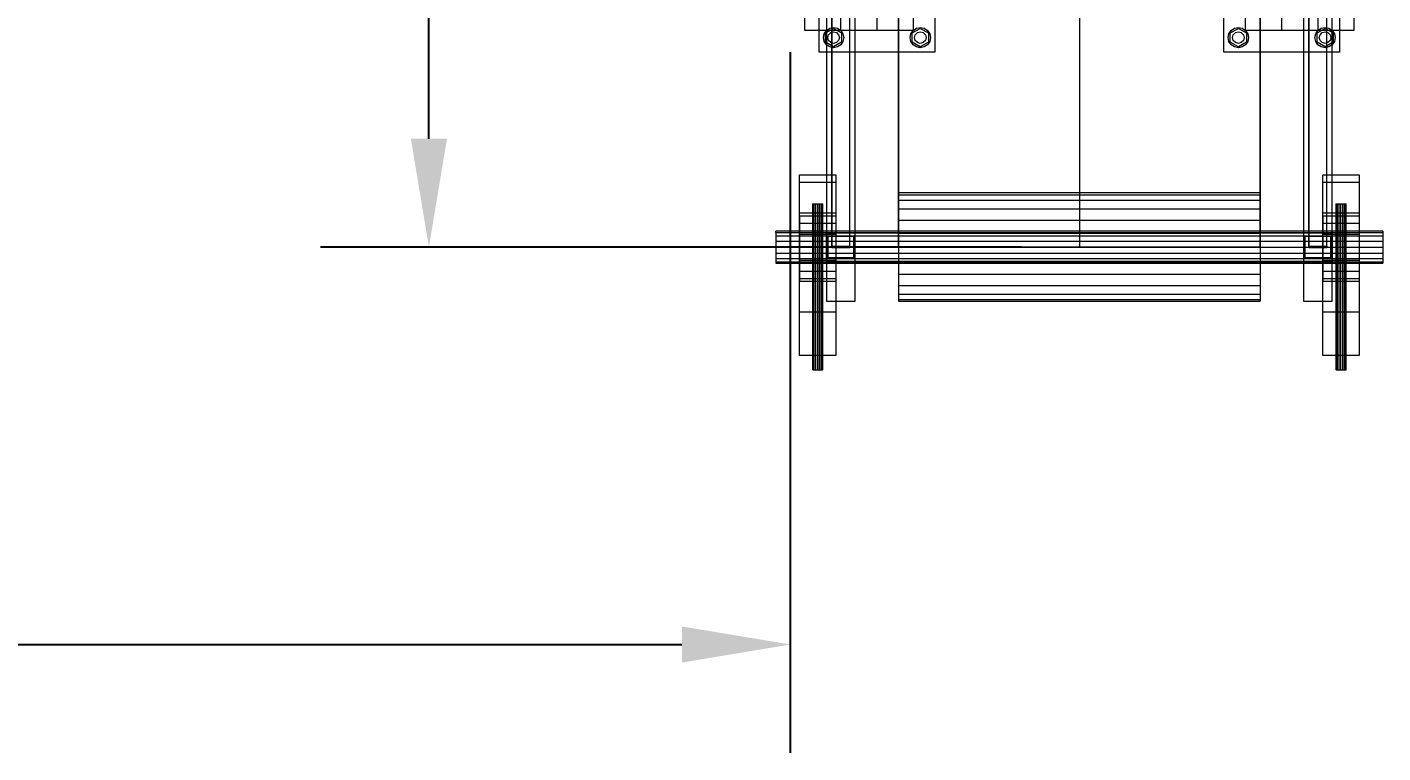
# Model space of a CAD drawing. Header units: millimetres. Extents: x -1970 to 59977, y -50268 to 6837.
# Drawn here: x 57783 to 59659, y -20450 to -19446 of the extents above; entities that cross this region are included whole.
import ezdxf

# ---------------------------------------------------------------- set-up
doc = ezdxf.new("R2010")
doc.units = ezdxf.units.MM
for name, color, linetype, lineweight in [('COTAS_O', 1, 'Continuous', 0), ('COTAS_P', 1, 'Continuous', 0), ('superior_C04', 7, 'Continuous', 0)]:
    doc.layers.add(name, color=color, linetype=linetype, lineweight=lineweight)
doc.dimstyles.new('R19_100', dxfattribs={"dimtxt": 250, "dimasz": 150, "dimexe": 150, "dimexo": 80, "dimgap": 100, "dimtad": 1, "dimtih": 1, "dimtoh": 1, "dimdsep": 46, "dimcen": 0.09, "dimadec": 0, "dimazin": 0, "dimtfac": 1, "dimtdec": 4, "dimtofl": 0, "dimtmove": 0, "dimatfit": 3, "dimfxl": 1, "dimtolj": 1, "dimtzin": 0, "dimarcsym": 0})

# ---------------------------------------------------------------- blocks, each defined once
blk = doc.blocks.new('*D26')
at = {"layer": 'COTAS_P', "color": 0, "lineweight": -2, "transparency": 16777216}
for p, q in [((59159.3, -15400), (58189.3, -15400)), ((58339.3, -19600), (58339.3, -15550)), ((59159.3, -19750), (58189.3, -19750))]:
    blk.add_line(p, q, dxfattribs=at)
at = {"layer": 'COTAS_P', "color": 0, "transparency": 16777216}
for points in [[(58314.3, -15550), (58364.3, -15550), (58339.3, -15400)], [(58314.3, -19600), (58364.3, -19600), (58339.3, -19750)]]:
    blk.add_solid(points, dxfattribs=at)
at = {"layer": 'Defpoints', "color": 0, "transparency": 16777216}
for p in [(58339.3, -15400), (59239.3, -15400), (59239.3, -19750)]:
    blk.add_point(p, dxfattribs=at)
blk = doc.blocks.new('*D35')
at = {"layer": 'COTAS_O', "color": 0, "lineweight": -2, "transparency": 16777216}
for p, q in [((38839.3, -19480), (38839.3, -20450)), ((58839.3, -19480), (58839.3, -20450)), ((38989.3, -20300), (58689.3, -20300))]:
    blk.add_line(p, q, dxfattribs=at)
at = {"layer": 'COTAS_O', "color": 0, "transparency": 16777216}
for points in [[(38989.3, -20275), (38989.3, -20325), (38839.3, -20300)], [(58689.3, -20275), (58689.3, -20325), (58839.3, -20300)]]:
    blk.add_solid(points, dxfattribs=at)
at = {"layer": 'Defpoints', "color": 0, "transparency": 16777216}
for p in [(38839.3, -19400), (58839.3, -19400), (58839.3, -20300)]:
    blk.add_point(p, dxfattribs=at)

msp = doc.modelspace()

# ---------------------------------------------------------------- linework, layer by layer
at = {"layer": 'superior_C04'}
for p, q in [((58989.253, -19750), (58989.253, -15400)), ((59489.253, -15400), (59489.253, -19750)), ((58889.253, -18550), (58889.253, -19750)), ((58896.753, -19748.878), (58896.753, -18548.878)), ((58896.753, -18551.122), (58896.753, -19751.122)), ((58921.753, -19748.878), (58921.753, -18548.878)), ((58921.753, -19751.122), (58921.753, -18551.122)), ((58929.253, -19750), (58929.253, -18550)), ((59549.253, -18550), (59549.253, -19750)), ((59556.753, -19748.878), (59556.753, -18548.878)), ((59556.753, -18551.122), (59556.753, -19751.122)), ((59581.753, -19748.878), (59581.753, -18548.878)), ((59581.753, -19751.122), (59581.753, -18551.122)), ((59589.253, -19750), (59589.253, -18550)), ((58879.253, -19480), (58879.253, -19320)), ((59039.253, -19320), (59039.253, -19480)), ((59439.253, -19480), (59439.253, -19320)), ((59599.253, -19320), (59599.253, -19480)), ((58859.253, -19450), (58859.253, -19350)), ((58909.253, -19450), (58909.253, -19350)), ((58959.253, -19350), (58959.253, -19450)), ((59009.253, -19350), (59009.253, -19450)), ((59469.253, -19450), (59469.253, -19350)), ((59519.253, -19450), (59519.253, -19350)), ((59569.253, -19350), (59569.253, -19450)), ((59619.253, -19350), (59619.253, -19450)), ((58989.253, -19400), (58989.253, -19750)), ((59239.253, -19400), (59239.253, -19750)), ((59489.253, -19750), (59489.253, -19400)), ((58959.253, -19450), (58859.253, -19450)), ((58886.319, -19454.642), (58889.353, -19450.101)), ((58888.168, -19453.6), (58899.253, -19447.2)), ((58889.353, -19450.101), (58893.895, -19447.066)), ((58893.895, -19447.066), (58899.253, -19446)), ((58895.253, -19453.072), (58899.253, -19452)), ((58899.253, -19446), (58904.611, -19447.066)), ((58899.253, -19447.2), (58910.338, -19453.6)), ((58899.253, -19452), (58903.253, -19453.072)), ((58904.611, -19447.066), (58909.152, -19450.101)), ((58909.152, -19450.101), (58912.187, -19454.642)), ((59009.253, -19450), (58909.253, -19450)), ((59006.319, -19454.642), (59009.353, -19450.101)), ((59008.168, -19453.6), (59019.253, -19447.2)), ((59009.353, -19450.101), (59013.895, -19447.066)), ((59013.895, -19447.066), (59019.253, -19446)), ((59015.253, -19453.072), (59019.253, -19452)), ((59019.253, -19446), (59024.611, -19447.066)), ((59019.253, -19447.2), (59030.338, -19453.6)), ((59019.253, -19452), (59023.253, -19453.072)), ((59024.611, -19447.066), (59029.152, -19450.101)), ((59029.152, -19450.101), (59032.187, -19454.642)), ((59446.319, -19454.642), (59449.353, -19450.101)), ((59448.168, -19453.6), (59459.253, -19447.2)), ((59449.353, -19450.101), (59453.895, -19447.066)), ((59453.895, -19447.066), (59459.253, -19446)), ((59455.253, -19453.072), (59459.253, -19452)), ((59459.253, -19446), (59464.611, -19447.066)), ((59459.253, -19447.2), (59470.338, -19453.6)), ((59459.253, -19452), (59463.253, -19453.072)), ((59464.611, -19447.066), (59469.152, -19450.101)), ((59469.152, -19450.101), (59472.187, -19454.642)), ((59569.253, -19450), (59469.253, -19450)), ((59619.253, -19450), (59519.253, -19450)), ((59566.319, -19454.642), (59569.353, -19450.101)), ((59568.168, -19453.6), (59579.253, -19447.2)), ((59569.353, -19450.101), (59573.895, -19447.066)), ((59573.895, -19447.066), (59579.253, -19446)), ((59575.253, -19453.072), (59579.253, -19452)), ((59579.253, -19446), (59584.611, -19447.066)), ((59579.253, -19447.2), (59590.338, -19453.6)), ((59579.253, -19452), (59583.253, -19453.072)), ((59584.611, -19447.066), (59589.152, -19450.101)), ((59589.152, -19450.101), (59592.187, -19454.642)), ((58885.253, -19460), (58886.319, -19454.642)), ((58886.319, -19465.358), (58885.253, -19460)), ((58889.353, -19469.899), (58886.319, -19465.358)), ((58888.168, -19466.4), (58888.168, -19453.6)), ((58899.253, -19472.8), (58888.168, -19466.4)), ((58893.895, -19472.934), (58889.353, -19469.899)), ((58891.253, -19460), (58892.325, -19456)), ((58892.325, -19464), (58891.253, -19460)), ((58892.325, -19456), (58895.253, -19453.072)), ((58895.253, -19466.928), (58892.325, -19464)), ((58899.253, -19468), (58895.253, -19466.928)), ((58910.338, -19466.4), (58899.253, -19472.8)), ((58903.253, -19466.928), (58899.253, -19468)), ((58903.253, -19453.072), (58906.181, -19456)), ((58906.181, -19464), (58903.253, -19466.928)), ((58909.152, -19469.899), (58904.611, -19472.934)), ((58906.181, -19456), (58907.253, -19460)), ((58907.253, -19460), (58906.181, -19464)), ((58912.187, -19465.358), (58909.152, -19469.899)), ((58910.338, -19453.6), (58910.338, -19466.4)), ((58912.187, -19454.642), (58913.253, -19460)), ((58913.253, -19460), (58912.187, -19465.358)), ((59005.253, -19460), (59006.319, -19454.642)), ((59006.319, -19465.358), (59005.253, -19460)), ((59009.353, -19469.899), (59006.319, -19465.358)), ((59008.168, -19466.4), (59008.168, -19453.6)), ((59019.253, -19472.8), (59008.168, -19466.4)), ((59013.895, -19472.934), (59009.353, -19469.899)), ((59011.253, -19460), (59012.325, -19456)), ((59012.325, -19464), (59011.253, -19460)), ((59012.325, -19456), (59015.253, -19453.072)), ((59015.253, -19466.928), (59012.325, -19464)), ((59019.253, -19468), (59015.253, -19466.928)), ((59030.338, -19466.4), (59019.253, -19472.8)), ((59023.253, -19466.928), (59019.253, -19468)), ((59023.253, -19453.072), (59026.181, -19456)), ((59026.181, -19464), (59023.253, -19466.928)), ((59029.152, -19469.899), (59024.611, -19472.934)), ((59026.181, -19456), (59027.253, -19460)), ((59027.253, -19460), (59026.181, -19464)), ((59032.187, -19465.358), (59029.152, -19469.899)), ((59030.338, -19453.6), (59030.338, -19466.4)), ((59032.187, -19454.642), (59033.253, -19460)), ((59033.253, -19460), (59032.187, -19465.358)), ((59445.253, -19460), (59446.319, -19454.642)), ((59446.319, -19465.358), (59445.253, -19460)), ((59449.353, -19469.899), (59446.319, -19465.358)), ((59448.168, -19466.4), (59448.168, -19453.6)), ((59459.253, -19472.8), (59448.168, -19466.4)), ((59453.895, -19472.934), (59449.353, -19469.899)), ((59451.253, -19460), (59452.325, -19456)), ((59452.325, -19464), (59451.253, -19460)), ((59452.325, -19456), (59455.253, -19453.072)), ((59455.253, -19466.928), (59452.325, -19464)), ((59459.253, -19468), (59455.253, -19466.928)), ((59470.338, -19466.4), (59459.253, -19472.8)), ((59463.253, -19466.928), (59459.253, -19468)), ((59463.253, -19453.072), (59466.181, -19456)), ((59466.181, -19464), (59463.253, -19466.928)), ((59469.152, -19469.899), (59464.611, -19472.934)), ((59466.181, -19456), (59467.253, -19460)), ((59467.253, -19460), (59466.181, -19464)), ((59472.187, -19465.358), (59469.152, -19469.899)), ((59470.338, -19453.6), (59470.338, -19466.4)), ((59472.187, -19454.642), (59473.253, -19460)), ((59473.253, -19460), (59472.187, -19465.358)), ((59565.253, -19460), (59566.319, -19454.642)), ((59566.319, -19465.358), (59565.253, -19460)), ((59569.353, -19469.899), (59566.319, -19465.358)), ((59568.168, -19466.4), (59568.168, -19453.6)), ((59579.253, -19472.8), (59568.168, -19466.4)), ((59573.895, -19472.934), (59569.353, -19469.899)), ((59571.253, -19460), (59572.325, -19456)), ((59572.325, -19464), (59571.253, -19460)), ((59572.325, -19456), (59575.253, -19453.072)), ((59575.253, -19466.928), (59572.325, -19464)), ((59579.253, -19468), (59575.253, -19466.928)), ((59590.338, -19466.4), (59579.253, -19472.8)), ((59583.253, -19466.928), (59579.253, -19468)), ((59583.253, -19453.072), (59586.181, -19456)), ((59586.181, -19464), (59583.253, -19466.928)), ((59589.152, -19469.899), (59584.611, -19472.934)), ((59586.181, -19456), (59587.253, -19460)), ((59587.253, -19460), (59586.181, -19464)), ((59592.187, -19465.358), (59589.152, -19469.899)), ((59590.338, -19453.6), (59590.338, -19466.4)), ((59592.187, -19454.642), (59593.253, -19460)), ((59593.253, -19460), (59592.187, -19465.358)), ((59039.253, -19480), (58879.253, -19480)), ((58899.253, -19474), (58893.895, -19472.934)), ((58904.611, -19472.934), (58899.253, -19474)), ((59019.253, -19474), (59013.895, -19472.934)), ((59024.611, -19472.934), (59019.253, -19474)), ((59599.253, -19480), (59439.253, -19480)), ((59459.253, -19474), (59453.895, -19472.934)), ((59464.611, -19472.934), (59459.253, -19474)), ((59579.253, -19474), (59573.895, -19472.934)), ((59584.611, -19472.934), (59579.253, -19474)), ((58852.253, -19900), (58852.253, -19650)), ((58852.253, -19650), (58902.253, -19650)), ((58902.253, -19650), (58902.253, -19900)), ((59576.253, -19900), (59576.253, -19650)), ((59576.253, -19650), (59626.253, -19650)), ((59626.253, -19650), (59626.253, -19900)), ((58852.253, -19840), (58852.253, -19660)), ((58852.253, -19660), (58902.253, -19660)), ((58902.253, -19660), (58902.253, -19840)), ((58989.253, -19677.556), (58989.253, -19675)), ((59489.253, -19675), (58989.253, -19675)), ((58989.253, -19677.556), (58989.253, -19685.048)), ((58989.253, -19677.556), (59489.253, -19677.556)), ((59489.253, -19675), (59489.253, -19677.556)), ((59489.253, -19677.556), (59489.253, -19685.048)), ((59576.253, -19840), (59576.253, -19660)), ((59576.253, -19660), (59626.253, -19660)), ((59626.253, -19660), (59626.253, -19840)), ((58870.253, -19690), (58870.786, -19690)), ((58870.253, -19690), (58870.253, -19920)), ((58870.786, -19690), (58872.303, -19690)), ((58870.786, -19920), (58870.786, -19690)), ((58872.303, -19690), (58874.574, -19690)), ((58872.303, -19920), (58872.303, -19690)), ((58874.574, -19690), (58877.253, -19690)), ((58874.574, -19920), (58874.574, -19690)), ((58877.253, -19690), (58879.932, -19690)), ((58877.253, -19920), (58877.253, -19690)), ((58879.932, -19690), (58882.203, -19690)), ((58879.932, -19920), (58879.932, -19690)), ((58882.203, -19690), (58883.72, -19690)), ((58882.203, -19920), (58882.203, -19690)), ((58883.72, -19690), (58884.253, -19690)), ((58883.72, -19920), (58883.72, -19690)), ((58884.253, -19920), (58884.253, -19690)), ((58989.253, -19685.048), (58989.253, -19696.967)), ((58989.253, -19685.048), (59489.253, -19685.048)), ((59489.253, -19685.048), (59489.253, -19696.967)), ((59594.253, -19690), (59594.786, -19690)), ((59594.253, -19690), (59594.253, -19920)), ((59594.786, -19690), (59596.303, -19690)), ((59594.786, -19920), (59594.786, -19690)), ((59596.303, -19690), (59598.574, -19690)), ((59596.303, -19920), (59596.303, -19690)), ((59598.574, -19690), (59601.253, -19690)), ((59598.574, -19920), (59598.574, -19690)), ((59601.253, -19690), (59603.932, -19690)), ((59601.253, -19920), (59601.253, -19690)), ((59603.932, -19690), (59606.203, -19690)), ((59603.932, -19920), (59603.932, -19690)), ((59606.203, -19690), (59607.72, -19690)), ((59606.203, -19920), (59606.203, -19690)), ((59607.72, -19690), (59608.253, -19690)), ((59607.72, -19920), (59607.72, -19690)), ((59608.253, -19920), (59608.253, -19690)), ((58852.253, -19706.578), (58852.253, -19703)), ((58902.253, -19703), (58852.253, -19703)), ((58852.253, -19706.578), (58852.253, -19716.766)), ((58852.253, -19706.578), (58902.253, -19706.578)), ((58902.253, -19703), (58902.253, -19706.578)), ((58902.253, -19706.578), (58902.253, -19716.766)), ((58989.253, -19696.967), (58989.253, -19712.5)), ((58989.253, -19696.967), (59489.253, -19696.967)), ((58989.253, -19712.5), (58989.253, -19730.589)), ((58989.253, -19712.5), (59489.253, -19712.5)), ((59489.253, -19696.967), (59489.253, -19712.5)), ((59489.253, -19712.5), (59489.253, -19730.589)), ((59576.253, -19706.578), (59576.253, -19703)), ((59626.253, -19703), (59576.253, -19703)), ((59576.253, -19706.578), (59576.253, -19716.766)), ((59576.253, -19706.578), (59626.253, -19706.578)), ((59626.253, -19703), (59626.253, -19706.578)), ((59626.253, -19706.578), (59626.253, -19716.766)), ((58819.253, -19729.675), (58819.253, -19728)), ((59659.253, -19728), (58819.253, -19728)), ((58819.253, -19729.675), (58819.253, -19734.444)), ((58819.253, -19729.675), (59659.253, -19729.675)), ((58852.253, -19716.766), (58852.253, -19732.014)), ((58852.253, -19716.766), (58902.253, -19716.766)), ((58852.253, -19732.014), (58852.253, -19750)), ((58852.253, -19732.014), (58902.253, -19732.014)), ((58889.253, -19770), (58889.253, -19730)), ((58889.253, -19730), (59589.253, -19730)), ((58902.253, -19716.766), (58902.253, -19732.014)), ((58902.253, -19732.014), (58902.253, -19750)), ((58989.253, -19730.589), (58989.253, -19750)), ((58989.253, -19730.589), (59489.253, -19730.589)), ((59489.253, -19730.589), (59489.253, -19750)), ((59576.253, -19716.766), (59576.253, -19732.014)), ((59576.253, -19716.766), (59626.253, -19716.766)), ((59576.253, -19732.014), (59576.253, -19750)), ((59576.253, -19732.014), (59626.253, -19732.014)), ((59589.253, -19730), (59589.253, -19770)), ((59626.253, -19716.766), (59626.253, -19732.014)), ((59626.253, -19732.014), (59626.253, -19750)), ((59659.253, -19728), (59659.253, -19729.675)), ((59659.253, -19729.675), (59659.253, -19734.444)), ((58819.253, -19734.444), (58819.253, -19741.581)), ((58819.253, -19734.444), (59659.253, -19734.444)), ((58819.253, -19741.581), (58819.253, -19750)), ((58819.253, -19741.581), (59659.253, -19741.581)), ((58819.253, -19750), (58819.253, -19758.419)), ((58819.253, -19750), (59659.253, -19750)), ((58852.253, -19750), (58852.253, -19767.986)), ((58852.253, -19750), (58902.253, -19750)), ((58889.253, -19750), (58929.253, -19750)), ((58889.253, -19750), (58889.253, -19825)), ((58891.753, -19735), (58926.753, -19735)), ((58891.753, -19765), (58891.753, -19735)), ((58896.753, -19751.122), (58896.753, -19748.878)), ((58896.753, -19748.878), (58921.753, -19748.878)), ((58921.753, -19751.122), (58896.753, -19751.122)), ((58902.253, -19750), (58902.253, -19767.986)), ((58921.753, -19748.878), (58921.753, -19751.122)), ((58926.753, -19735), (58926.753, -19765)), ((58929.253, -19825), (58929.253, -19750)), ((58989.253, -19750), (59239.253, -19750)), ((59489.253, -19750), (58989.253, -19750)), ((58989.253, -19750), (58989.253, -19769.411)), ((59239.253, -19750), (59489.253, -19750)), ((59489.253, -19750), (59489.253, -19769.411)), ((59549.253, -19750), (59589.253, -19750)), ((59549.253, -19750), (59549.253, -19825)), ((59551.753, -19735), (59586.753, -19735)), ((59551.753, -19765), (59551.753, -19735)), ((59556.753, -19751.122), (59556.753, -19748.878)), ((59556.753, -19748.878), (59581.753, -19748.878)), ((59581.753, -19751.122), (59556.753, -19751.122)), ((59576.253, -19750), (59576.253, -19767.986)), ((59576.253, -19750), (59626.253, -19750)), ((59581.753, -19748.878), (59581.753, -19751.122)), ((59586.753, -19735), (59586.753, -19765)), ((59589.253, -19825), (59589.253, -19750)), ((59626.253, -19750), (59626.253, -19767.986)), ((59659.253, -19734.444), (59659.253, -19741.581)), ((59659.253, -19741.581), (59659.253, -19750)), ((59659.253, -19750), (59659.253, -19758.419)), ((58819.253, -19758.419), (58819.253, -19765.556)), ((58819.253, -19758.419), (59659.253, -19758.419)), ((58819.253, -19765.556), (58819.253, -19770.325)), ((58819.253, -19765.556), (59659.253, -19765.556)), ((58819.253, -19770.325), (58819.253, -19772)), ((58819.253, -19770.325), (59659.253, -19770.325)), ((58852.253, -19767.986), (58852.253, -19783.234)), ((58852.253, -19767.986), (58902.253, -19767.986)), ((59589.253, -19770), (58889.253, -19770)), ((58926.753, -19765), (58891.753, -19765)), ((58902.253, -19767.986), (58902.253, -19783.234)), ((58989.253, -19769.411), (58989.253, -19787.5)), ((58989.253, -19769.411), (59489.253, -19769.411)), ((59489.253, -19769.411), (59489.253, -19787.5)), ((59586.753, -19765), (59551.753, -19765)), ((59576.253, -19767.986), (59576.253, -19783.234)), ((59576.253, -19767.986), (59626.253, -19767.986)), ((59626.253, -19767.986), (59626.253, -19783.234)), ((59659.253, -19758.419), (59659.253, -19765.556)), ((59659.253, -19765.556), (59659.253, -19770.325)), ((59659.253, -19770.325), (59659.253, -19772)), ((58819.253, -19772), (59659.253, -19772)), ((58852.253, -19783.234), (58852.253, -19793.422)), ((58852.253, -19783.234), (58902.253, -19783.234)), ((58902.253, -19783.234), (58902.253, -19793.422)), ((58989.253, -19787.5), (58989.253, -19803.033)), ((58989.253, -19787.5), (59489.253, -19787.5)), ((59489.253, -19787.5), (59489.253, -19803.033)), ((59576.253, -19783.234), (59576.253, -19793.422)), ((59576.253, -19783.234), (59626.253, -19783.234)), ((59626.253, -19783.234), (59626.253, -19793.422)), ((58852.253, -19793.422), (58852.253, -19797)), ((58852.253, -19793.422), (58902.253, -19793.422)), ((58852.253, -19797), (58902.253, -19797)), ((58902.253, -19793.422), (58902.253, -19797)), ((58989.253, -19803.033), (58989.253, -19814.952)), ((58989.253, -19803.033), (59489.253, -19803.033)), ((59489.253, -19803.033), (59489.253, -19814.952)), ((59576.253, -19793.422), (59576.253, -19797)), ((59576.253, -19793.422), (59626.253, -19793.422)), ((59576.253, -19797), (59626.253, -19797)), ((59626.253, -19793.422), (59626.253, -19797)), ((58889.253, -19825), (58929.253, -19825)), ((58989.253, -19814.952), (58989.253, -19822.444)), ((58989.253, -19814.952), (59489.253, -19814.952)), ((58989.253, -19822.444), (58989.253, -19825)), ((58989.253, -19822.444), (59489.253, -19822.444)), ((58989.253, -19825), (59489.253, -19825)), ((59489.253, -19814.952), (59489.253, -19822.444)), ((59489.253, -19822.444), (59489.253, -19825)), ((59549.253, -19825), (59589.253, -19825)), ((58902.253, -19840), (58852.253, -19840)), ((59626.253, -19840), (59576.253, -19840)), ((58902.253, -19900), (58852.253, -19900)), ((59626.253, -19900), (59576.253, -19900)), ((58870.786, -19920), (58870.253, -19920)), ((58870.786, -19920), (58872.303, -19920)), ((58872.303, -19920), (58874.574, -19920)), ((58874.574, -19920), (58877.253, -19920)), ((58877.253, -19920), (58879.932, -19920)), ((58879.932, -19920), (58882.203, -19920)), ((58882.203, -19920), (58883.72, -19920)), ((58883.72, -19920), (58884.253, -19920)), ((59594.786, -19920), (59594.253, -19920)), ((59594.786, -19920), (59596.303, -19920)), ((59596.303, -19920), (59598.574, -19920)), ((59598.574, -19920), (59601.253, -19920)), ((59601.253, -19920), (59603.932, -19920)), ((59603.932, -19920), (59606.203, -19920)), ((59606.203, -19920), (59607.72, -19920)), ((59607.72, -19920), (59608.253, -19920))]:
    msp.add_line(p, q, dxfattribs=at)

# ---------------------------------------------------------------- dimensions: what is measured, and where the dimension line sits
at = {"layer": 'COTAS_O'}
dim = msp.add_aligned_dim(p1=(38839.253, -19400), p2=(58839.253, -19400), distance=-900, text='<> O', dimstyle='R19_100', dxfattribs=at)
dim.commit()
dim.dimension.update_dxf_attribs({"geometry": '*D35', "text_midpoint": (48839.253, -20300)})
at = {"layer": 'COTAS_P'}
dim = msp.add_aligned_dim(p1=(59239.253, -19750), p2=(59239.253, -15400), distance=900, text='<> P', dimstyle='R19_100', dxfattribs=at)
dim.commit()
dim.dimension.update_dxf_attribs({"geometry": '*D26', "text_midpoint": (58339.253, -17575)})

doc.saveas('drawing.dxf')
